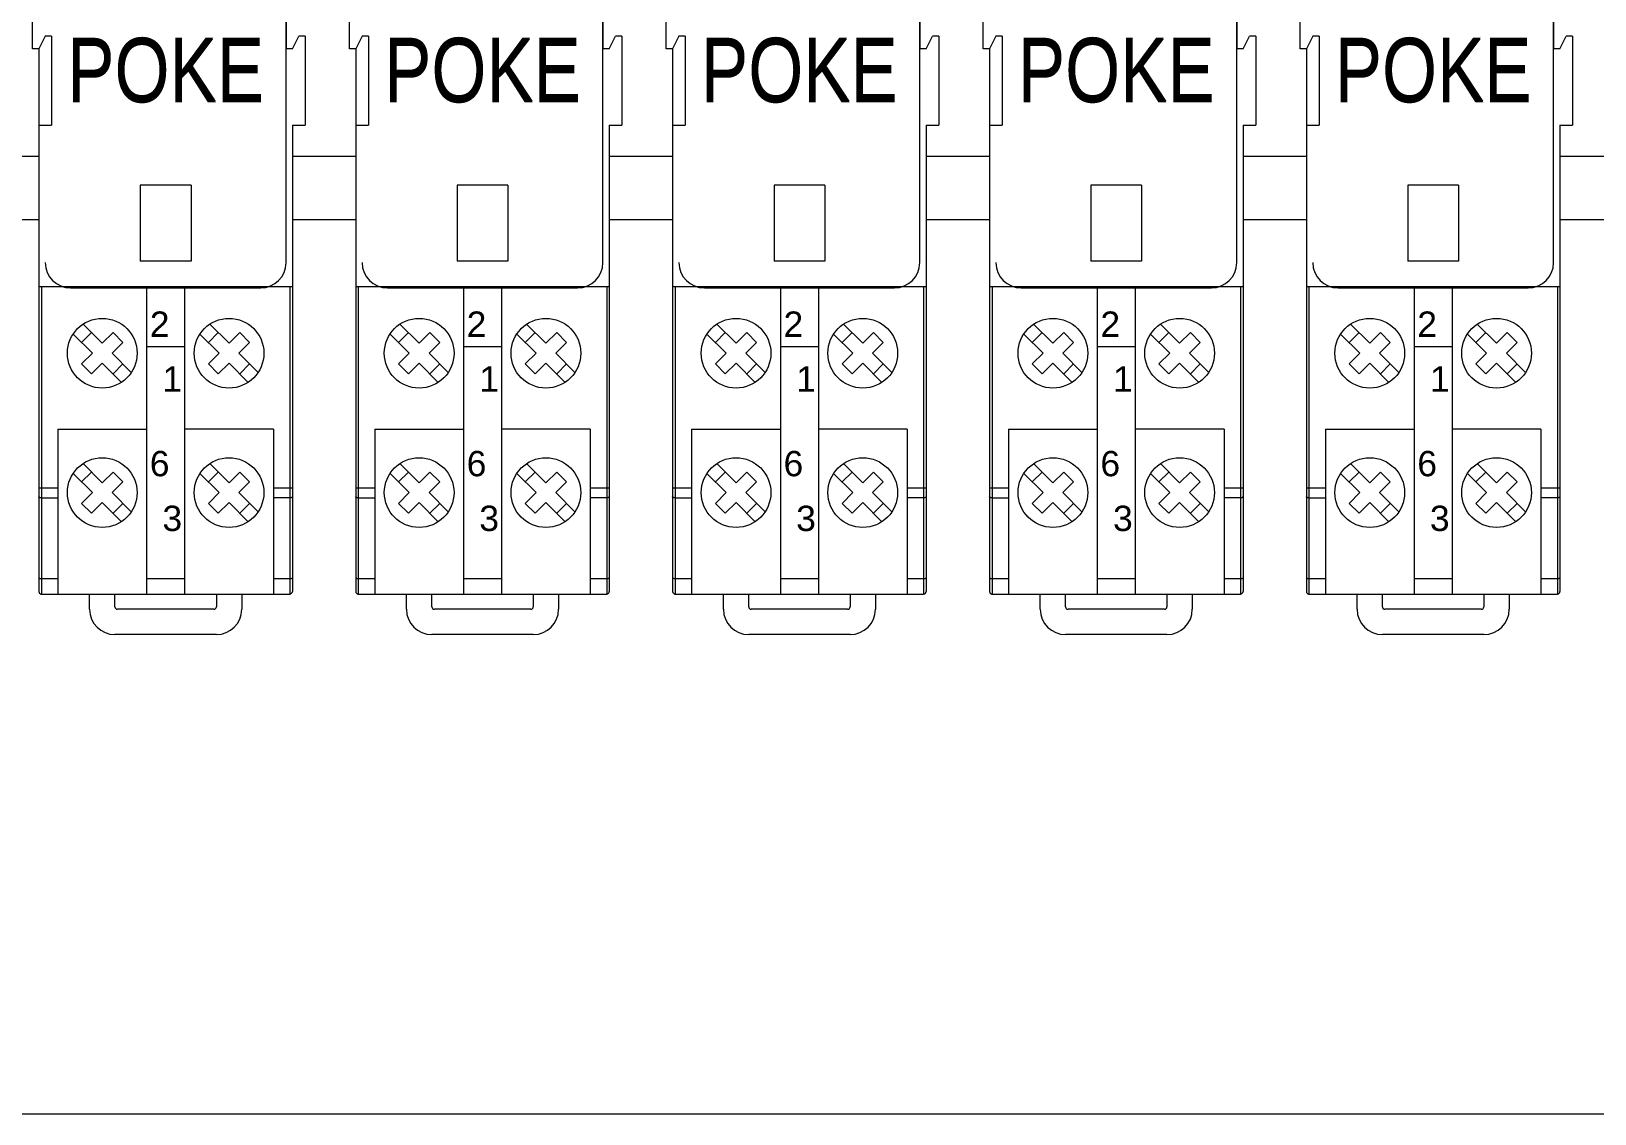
# Model space of a CAD drawing. Header units: millimetres. Extents: x 4137 to 6698, y 1400 to 3585.
# Drawn here: x 6107.6 to 6231, y 2940.8 to 3026.2 of the extents above; entities that cross this region are included whole.
import ezdxf

# ---------------------------------------------------------------- set-up
doc = ezdxf.new("R2010")
doc.units = ezdxf.units.MM
doc.layers.add('000-PI-Oprema', color=30, linetype='Continuous', lineweight=5)
doc.layers.add('000-SI-Oprema', color=30, linetype='Continuous', lineweight=0)
doc.layers.add('002-PI-Kabelska kanalica', color=150, linetype='Continuous')
doc.styles.add('NUOVO', font='txt.shx', dxfattribs={"width": 0.8, "height": 0.8})
doc.styles.get("Standard").update_dxf_attribs({"font": 'arial.ttf'})

msp = doc.modelspace()

# ---------------------------------------------------------------- linework, layer by layer
at = {"layer": '000-SI-Oprema', "color": 0, "linetype": 'ByBlock', "lineweight": 0}
for p, q in [((6127.75, 3007.92), (6127.75, 3049.52)), ((6127.75, 3007.92), (6127.75, 3049.52)), ((6152.75, 3007.92), (6152.75, 3049.52)), ((6152.75, 3007.92), (6152.75, 3049.52)), ((6177.75, 3007.92), (6177.75, 3049.52)), ((6177.75, 3007.92), (6177.75, 3049.52)), ((6202.75, 3007.92), (6202.75, 3049.52)), ((6202.75, 3007.92), (6202.75, 3049.52)), ((6227.75, 3007.92), (6227.75, 3049.52)), ((6227.75, 3007.92), (6227.75, 3049.52)), ((6107.75, 3024.77), (6107.75, 3032.77)), ((6127.75, 3032.77), (6127.75, 3024.77)), ((6132.75, 3024.77), (6132.75, 3032.77)), ((6152.75, 3032.77), (6152.75, 3024.77)), ((6157.75, 3024.77), (6157.75, 3032.77)), ((6177.75, 3032.77), (6177.75, 3024.77)), ((6182.75, 3024.77), (6182.75, 3032.77)), ((6202.75, 3032.77), (6202.75, 3024.77)), ((6207.75, 3024.77), (6207.75, 3032.77)), ((6227.75, 3032.77), (6227.75, 3024.77)), ((6108.25, 3024.77), (6107.75, 3024.77)), ((6108.75, 3025.77), (6108.25, 3024.77)), ((6108.25, 3024.77), (6108.25, 2981.97)), ((6109.25, 3025.77), (6108.75, 3025.77)), ((6109.25, 3025.77), (6109.25, 3018.77)), ((6128.25, 3024.77), (6127.75, 3024.77)), ((6128.25, 3024.77), (6128.75, 3025.77)), ((6129.25, 3025.77), (6128.75, 3025.77)), ((6129.25, 3025.77), (6129.25, 3018.77)), ((6133.25, 3024.77), (6132.75, 3024.77)), ((6133.75, 3025.77), (6133.25, 3024.77)), ((6133.25, 3024.77), (6133.25, 2981.97)), ((6134.25, 3025.77), (6133.75, 3025.77)), ((6134.25, 3025.77), (6134.25, 3018.77)), ((6153.25, 3024.77), (6152.75, 3024.77)), ((6153.25, 3024.77), (6153.75, 3025.77)), ((6154.25, 3025.77), (6153.75, 3025.77)), ((6154.25, 3025.77), (6154.25, 3018.77)), ((6158.25, 3024.77), (6157.75, 3024.77)), ((6158.75, 3025.77), (6158.25, 3024.77)), ((6158.25, 3024.77), (6158.25, 2981.97)), ((6159.25, 3025.77), (6158.75, 3025.77)), ((6159.25, 3025.77), (6159.25, 3018.77)), ((6178.25, 3024.77), (6177.75, 3024.77)), ((6178.25, 3024.77), (6178.75, 3025.77)), ((6179.25, 3025.77), (6178.75, 3025.77)), ((6179.25, 3025.77), (6179.25, 3018.77)), ((6183.25, 3024.77), (6182.75, 3024.77)), ((6183.75, 3025.77), (6183.25, 3024.77)), ((6183.25, 3024.77), (6183.25, 2981.97)), ((6184.25, 3025.77), (6183.75, 3025.77)), ((6184.25, 3025.77), (6184.25, 3018.77)), ((6203.25, 3024.77), (6202.75, 3024.77)), ((6203.25, 3024.77), (6203.75, 3025.77)), ((6204.25, 3025.77), (6203.75, 3025.77)), ((6204.25, 3025.77), (6204.25, 3018.77)), ((6208.25, 3024.77), (6207.75, 3024.77)), ((6208.75, 3025.77), (6208.25, 3024.77)), ((6208.25, 3024.77), (6208.25, 2981.97)), ((6209.25, 3025.77), (6208.75, 3025.77)), ((6209.25, 3025.77), (6209.25, 3018.77)), ((6228.25, 3024.77), (6227.75, 3024.77)), ((6228.25, 3024.77), (6228.75, 3025.77)), ((6229.25, 3025.77), (6228.75, 3025.77)), ((6229.25, 3025.77), (6229.25, 3018.77)), ((6108.25, 3018.77), (6109.25, 3018.77)), ((6128.25, 3018.77), (6128.25, 2981.97)), ((6128.25, 3018.77), (6129.25, 3018.77)), ((6133.25, 3018.77), (6134.25, 3018.77)), ((6153.25, 3018.77), (6153.25, 2981.97)), ((6153.25, 3018.77), (6154.25, 3018.77)), ((6158.25, 3018.77), (6159.25, 3018.77)), ((6178.25, 3018.77), (6178.25, 2981.97)), ((6178.25, 3018.77), (6179.25, 3018.77)), ((6183.25, 3018.77), (6184.25, 3018.77)), ((6203.25, 3018.77), (6203.25, 2981.97)), ((6203.25, 3018.77), (6204.25, 3018.77)), ((6208.25, 3018.77), (6209.25, 3018.77)), ((6228.25, 3018.77), (6228.25, 2981.97)), ((6228.25, 3018.77), (6229.25, 3018.77)), ((6120.25, 3014.02), (6116.25, 3014.02)), ((6116.25, 3014.02), (6116.25, 3008.02)), ((6120.25, 3014.02), (6120.25, 3008.02)), ((6145.25, 3014.02), (6141.25, 3014.02)), ((6141.25, 3014.02), (6141.25, 3008.02)), ((6145.25, 3014.02), (6145.25, 3008.02)), ((6170.25, 3014.02), (6166.25, 3014.02)), ((6166.25, 3014.02), (6166.25, 3008.02)), ((6170.25, 3014.02), (6170.25, 3008.02)), ((6195.25, 3014.02), (6191.25, 3014.02)), ((6191.25, 3014.02), (6191.25, 3008.02)), ((6195.25, 3014.02), (6195.25, 3008.02)), ((6220.25, 3014.02), (6216.25, 3014.02)), ((6216.25, 3014.02), (6216.25, 3008.02)), ((6220.25, 3014.02), (6220.25, 3008.02)), ((6120.25, 3008.02), (6116.25, 3008.02)), ((6145.25, 3008.02), (6141.25, 3008.02)), ((6170.25, 3008.02), (6166.25, 3008.02)), ((6195.25, 3008.02), (6191.25, 3008.02)), ((6220.25, 3008.02), (6216.25, 3008.02)), ((6108.25, 3006.02), (6128.25, 3006.02)), ((6108.45, 3006.02), (6108.45, 2981.77)), ((6110.75, 3005.92), (6125.75, 3005.92)), ((6110.75, 3005.92), (6125.75, 3005.92)), ((6116.75, 3006.02), (6116.75, 2981.77)), ((6119.75, 3006.02), (6119.75, 2981.77)), ((6128.05, 3006.02), (6128.05, 2981.77)), ((6133.25, 3006.02), (6153.25, 3006.02)), ((6133.45, 3006.02), (6133.45, 2981.77)), ((6135.75, 3005.92), (6150.75, 3005.92)), ((6135.75, 3005.92), (6150.75, 3005.92)), ((6141.75, 3006.02), (6141.75, 2981.77)), ((6144.75, 3006.02), (6144.75, 2981.77)), ((6153.05, 3006.02), (6153.05, 2981.77)), ((6158.25, 3006.02), (6178.25, 3006.02)), ((6158.45, 3006.02), (6158.45, 2981.77)), ((6160.75, 3005.92), (6175.75, 3005.92)), ((6160.75, 3005.92), (6175.75, 3005.92)), ((6166.75, 3006.02), (6166.75, 2981.77)), ((6169.75, 3006.02), (6169.75, 2981.77)), ((6178.05, 3006.02), (6178.05, 2981.77)), ((6183.25, 3006.02), (6203.25, 3006.02)), ((6183.45, 3006.02), (6183.45, 2981.77)), ((6185.75, 3005.92), (6200.75, 3005.92)), ((6185.75, 3005.92), (6200.75, 3005.92)), ((6191.75, 3006.02), (6191.75, 2981.77)), ((6194.75, 3006.02), (6194.75, 2981.77)), ((6203.05, 3006.02), (6203.05, 2981.77)), ((6208.25, 3006.02), (6228.25, 3006.02)), ((6208.45, 3006.02), (6208.45, 2981.77)), ((6210.75, 3005.92), (6225.75, 3005.92)), ((6210.75, 3005.92), (6225.75, 3005.92)), ((6216.75, 3006.02), (6216.75, 2981.77)), ((6219.75, 3006.02), (6219.75, 2981.77)), ((6228.05, 3006.02), (6228.05, 2981.77)), ((6111.62, 3001.62), (6112.4, 3002.39)), ((6111.73, 3003.06), (6113.25, 3001.55)), ((6113.25, 3001.55), (6114.1, 3002.39)), ((6114.1, 3002.39), (6114.87, 3001.62)), ((6121.62, 3001.62), (6122.4, 3002.39)), ((6121.73, 3003.06), (6123.25, 3001.55)), ((6123.25, 3001.55), (6124.1, 3002.39)), ((6124.1, 3002.39), (6124.87, 3001.62)), ((6136.62, 3001.62), (6137.4, 3002.39)), ((6136.73, 3003.06), (6138.25, 3001.55)), ((6138.25, 3001.55), (6139.1, 3002.39)), ((6139.1, 3002.39), (6139.87, 3001.62)), ((6146.62, 3001.62), (6147.4, 3002.39)), ((6146.73, 3003.06), (6148.25, 3001.55)), ((6148.25, 3001.55), (6149.1, 3002.39)), ((6149.1, 3002.39), (6149.87, 3001.62)), ((6161.62, 3001.62), (6162.4, 3002.39)), ((6161.73, 3003.06), (6163.25, 3001.55)), ((6163.25, 3001.55), (6164.1, 3002.39)), ((6164.1, 3002.39), (6164.87, 3001.62)), ((6171.62, 3001.62), (6172.4, 3002.39)), ((6171.73, 3003.06), (6173.25, 3001.55)), ((6173.25, 3001.55), (6174.1, 3002.39)), ((6174.1, 3002.39), (6174.87, 3001.62)), ((6186.62, 3001.62), (6187.4, 3002.39)), ((6186.73, 3003.06), (6188.25, 3001.55)), ((6188.25, 3001.55), (6189.1, 3002.39)), ((6189.1, 3002.39), (6189.87, 3001.62)), ((6196.62, 3001.62), (6197.4, 3002.39)), ((6196.73, 3003.06), (6198.25, 3001.55)), ((6198.25, 3001.55), (6199.1, 3002.39)), ((6199.1, 3002.39), (6199.87, 3001.62)), ((6211.62, 3001.62), (6212.4, 3002.39)), ((6211.73, 3003.06), (6213.25, 3001.55)), ((6213.25, 3001.55), (6214.1, 3002.39)), ((6214.1, 3002.39), (6214.87, 3001.62)), ((6221.62, 3001.62), (6222.4, 3002.39)), ((6221.73, 3003.06), (6223.25, 3001.55)), ((6223.25, 3001.55), (6224.1, 3002.39)), ((6224.1, 3002.39), (6224.87, 3001.62)), ((6110.95, 3002.28), (6112.47, 3000.77)), ((6114.03, 3000.77), (6114.87, 3001.62)), ((6119.75, 3001.28), (6116.75, 3001.28)), ((6120.95, 3002.28), (6122.47, 3000.77)), ((6124.03, 3000.77), (6124.87, 3001.62)), ((6135.95, 3002.28), (6137.47, 3000.77)), ((6139.03, 3000.77), (6139.87, 3001.62)), ((6144.75, 3001.28), (6141.75, 3001.28)), ((6145.95, 3002.28), (6147.47, 3000.77)), ((6149.03, 3000.77), (6149.87, 3001.62)), ((6160.95, 3002.28), (6162.47, 3000.77)), ((6164.03, 3000.77), (6164.87, 3001.62)), ((6169.75, 3001.28), (6166.75, 3001.28)), ((6170.95, 3002.28), (6172.47, 3000.77)), ((6174.03, 3000.77), (6174.87, 3001.62)), ((6185.95, 3002.28), (6187.47, 3000.77)), ((6189.03, 3000.77), (6189.87, 3001.62)), ((6194.75, 3001.28), (6191.75, 3001.28)), ((6195.95, 3002.28), (6197.47, 3000.77)), ((6199.03, 3000.77), (6199.87, 3001.62)), ((6210.95, 3002.28), (6212.47, 3000.77)), ((6214.03, 3000.77), (6214.87, 3001.62)), ((6219.75, 3001.28), (6216.75, 3001.28)), ((6220.95, 3002.28), (6222.47, 3000.77)), ((6224.03, 3000.77), (6224.87, 3001.62)), ((6111.62, 2999.92), (6112.47, 3000.77)), ((6111.62, 2999.92), (6112.4, 2999.14)), ((6112.4, 2999.14), (6113.25, 2999.99)), ((6113.25, 2999.99), (6114.76, 2998.47)), ((6114.03, 3000.77), (6115.54, 2999.25)), ((6114.1, 2999.14), (6114.87, 2999.92)), ((6121.62, 2999.92), (6122.47, 3000.77)), ((6121.62, 2999.92), (6122.4, 2999.14)), ((6122.4, 2999.14), (6123.25, 2999.99)), ((6123.25, 2999.99), (6124.76, 2998.47)), ((6124.03, 3000.77), (6125.54, 2999.25)), ((6124.1, 2999.14), (6124.87, 2999.92)), ((6136.62, 2999.92), (6137.47, 3000.77)), ((6136.62, 2999.92), (6137.4, 2999.14)), ((6137.4, 2999.14), (6138.25, 2999.99)), ((6138.25, 2999.99), (6139.76, 2998.47)), ((6139.03, 3000.77), (6140.54, 2999.25)), ((6139.1, 2999.14), (6139.87, 2999.92)), ((6146.62, 2999.92), (6147.47, 3000.77)), ((6146.62, 2999.92), (6147.4, 2999.14)), ((6147.4, 2999.14), (6148.25, 2999.99)), ((6148.25, 2999.99), (6149.76, 2998.47)), ((6149.03, 3000.77), (6150.54, 2999.25)), ((6149.1, 2999.14), (6149.87, 2999.92)), ((6161.62, 2999.92), (6162.47, 3000.77)), ((6161.62, 2999.92), (6162.4, 2999.14)), ((6162.4, 2999.14), (6163.25, 2999.99)), ((6163.25, 2999.99), (6164.76, 2998.47)), ((6164.03, 3000.77), (6165.54, 2999.25)), ((6164.1, 2999.14), (6164.87, 2999.92)), ((6171.62, 2999.92), (6172.47, 3000.77)), ((6171.62, 2999.92), (6172.4, 2999.14)), ((6172.4, 2999.14), (6173.25, 2999.99)), ((6173.25, 2999.99), (6174.76, 2998.47)), ((6174.03, 3000.77), (6175.54, 2999.25)), ((6174.1, 2999.14), (6174.87, 2999.92)), ((6186.62, 2999.92), (6187.47, 3000.77)), ((6186.62, 2999.92), (6187.4, 2999.14)), ((6187.4, 2999.14), (6188.25, 2999.99)), ((6188.25, 2999.99), (6189.76, 2998.47)), ((6189.03, 3000.77), (6190.54, 2999.25)), ((6189.1, 2999.14), (6189.87, 2999.92)), ((6196.62, 2999.92), (6197.47, 3000.77)), ((6196.62, 2999.92), (6197.4, 2999.14)), ((6197.4, 2999.14), (6198.25, 2999.99)), ((6198.25, 2999.99), (6199.76, 2998.47)), ((6199.03, 3000.77), (6200.54, 2999.25)), ((6199.1, 2999.14), (6199.87, 2999.92)), ((6211.62, 2999.92), (6212.47, 3000.77)), ((6211.62, 2999.92), (6212.4, 2999.14)), ((6212.4, 2999.14), (6213.25, 2999.99)), ((6213.25, 2999.99), (6214.76, 2998.47)), ((6214.03, 3000.77), (6215.54, 2999.25)), ((6214.1, 2999.14), (6214.87, 2999.92)), ((6221.62, 2999.92), (6222.47, 3000.77)), ((6221.62, 2999.92), (6222.4, 2999.14)), ((6222.4, 2999.14), (6223.25, 2999.99)), ((6223.25, 2999.99), (6224.76, 2998.47)), ((6224.03, 3000.77), (6225.54, 2999.25)), ((6224.1, 2999.14), (6224.87, 2999.92)), ((6109.75, 2994.77), (6109.75, 2981.77)), ((6109.75, 2994.77), (6116.75, 2994.77)), ((6126.75, 2994.77), (6119.75, 2994.77)), ((6126.75, 2994.77), (6126.75, 2981.77)), ((6134.75, 2994.77), (6134.75, 2981.77)), ((6134.75, 2994.77), (6141.75, 2994.77)), ((6151.75, 2994.77), (6144.75, 2994.77)), ((6151.75, 2994.77), (6151.75, 2981.77)), ((6159.75, 2994.77), (6159.75, 2981.77)), ((6159.75, 2994.77), (6166.75, 2994.77)), ((6176.75, 2994.77), (6169.75, 2994.77)), ((6176.75, 2994.77), (6176.75, 2981.77)), ((6184.75, 2994.77), (6184.75, 2981.77)), ((6184.75, 2994.77), (6191.75, 2994.77)), ((6201.75, 2994.77), (6194.75, 2994.77)), ((6201.75, 2994.77), (6201.75, 2981.77)), ((6209.75, 2994.77), (6209.75, 2981.77)), ((6209.75, 2994.77), (6216.75, 2994.77)), ((6226.75, 2994.77), (6219.75, 2994.77)), ((6226.75, 2994.77), (6226.75, 2981.77)), ((6110.95, 2991.28), (6112.47, 2989.77)), ((6111.62, 2990.62), (6112.4, 2991.39)), ((6111.73, 2992.06), (6113.25, 2990.55)), ((6113.25, 2990.55), (6114.1, 2991.39)), ((6114.1, 2991.39), (6114.87, 2990.62)), ((6120.95, 2991.28), (6122.47, 2989.77)), ((6121.62, 2990.62), (6122.4, 2991.39)), ((6121.73, 2992.06), (6123.25, 2990.55)), ((6123.25, 2990.55), (6124.1, 2991.39)), ((6124.1, 2991.39), (6124.87, 2990.62)), ((6135.95, 2991.28), (6137.47, 2989.77)), ((6136.62, 2990.62), (6137.4, 2991.39)), ((6136.73, 2992.06), (6138.25, 2990.55)), ((6138.25, 2990.55), (6139.1, 2991.39)), ((6139.1, 2991.39), (6139.87, 2990.62)), ((6145.95, 2991.28), (6147.47, 2989.77)), ((6146.62, 2990.62), (6147.4, 2991.39)), ((6146.73, 2992.06), (6148.25, 2990.55)), ((6148.25, 2990.55), (6149.1, 2991.39)), ((6149.1, 2991.39), (6149.87, 2990.62)), ((6160.95, 2991.28), (6162.47, 2989.77)), ((6161.62, 2990.62), (6162.4, 2991.39)), ((6161.73, 2992.06), (6163.25, 2990.55)), ((6163.25, 2990.55), (6164.1, 2991.39)), ((6164.1, 2991.39), (6164.87, 2990.62)), ((6170.95, 2991.28), (6172.47, 2989.77)), ((6171.62, 2990.62), (6172.4, 2991.39)), ((6171.73, 2992.06), (6173.25, 2990.55)), ((6173.25, 2990.55), (6174.1, 2991.39)), ((6174.1, 2991.39), (6174.87, 2990.62)), ((6185.95, 2991.28), (6187.47, 2989.77)), ((6186.62, 2990.62), (6187.4, 2991.39)), ((6186.73, 2992.06), (6188.25, 2990.55)), ((6188.25, 2990.55), (6189.1, 2991.39)), ((6189.1, 2991.39), (6189.87, 2990.62)), ((6195.95, 2991.28), (6197.47, 2989.77)), ((6196.62, 2990.62), (6197.4, 2991.39)), ((6196.73, 2992.06), (6198.25, 2990.55)), ((6198.25, 2990.55), (6199.1, 2991.39)), ((6199.1, 2991.39), (6199.87, 2990.62)), ((6210.95, 2991.28), (6212.47, 2989.77)), ((6211.62, 2990.62), (6212.4, 2991.39)), ((6211.73, 2992.06), (6213.25, 2990.55)), ((6213.25, 2990.55), (6214.1, 2991.39)), ((6214.1, 2991.39), (6214.87, 2990.62)), ((6220.95, 2991.28), (6222.47, 2989.77)), ((6221.62, 2990.62), (6222.4, 2991.39)), ((6221.73, 2992.06), (6223.25, 2990.55)), ((6223.25, 2990.55), (6224.1, 2991.39)), ((6224.1, 2991.39), (6224.87, 2990.62)), ((6108.25, 2990.14), (6109.75, 2990.14)), ((6114.03, 2989.77), (6114.87, 2990.62)), ((6124.03, 2989.77), (6124.87, 2990.62)), ((6126.75, 2990.14), (6128.25, 2990.14)), ((6133.25, 2990.14), (6134.75, 2990.14)), ((6139.03, 2989.77), (6139.87, 2990.62)), ((6149.03, 2989.77), (6149.87, 2990.62)), ((6151.75, 2990.14), (6153.25, 2990.14)), ((6158.25, 2990.14), (6159.75, 2990.14)), ((6164.03, 2989.77), (6164.87, 2990.62)), ((6174.03, 2989.77), (6174.87, 2990.62)), ((6176.75, 2990.14), (6178.25, 2990.14)), ((6183.25, 2990.14), (6184.75, 2990.14)), ((6189.03, 2989.77), (6189.87, 2990.62)), ((6199.03, 2989.77), (6199.87, 2990.62)), ((6201.75, 2990.14), (6203.25, 2990.14)), ((6208.25, 2990.14), (6209.75, 2990.14)), ((6214.03, 2989.77), (6214.87, 2990.62)), ((6224.03, 2989.77), (6224.87, 2990.62)), ((6226.75, 2990.14), (6228.25, 2990.14)), ((6108.45, 2989.36), (6109.75, 2989.36)), ((6111.62, 2988.92), (6112.47, 2989.77)), ((6111.62, 2988.92), (6112.4, 2988.14)), ((6112.4, 2988.14), (6113.25, 2988.99)), ((6113.25, 2988.99), (6114.76, 2987.47)), ((6114.03, 2989.77), (6115.54, 2988.25)), ((6114.1, 2988.14), (6114.87, 2988.92)), ((6121.62, 2988.92), (6122.47, 2989.77)), ((6121.62, 2988.92), (6122.4, 2988.14)), ((6122.4, 2988.14), (6123.25, 2988.99)), ((6123.25, 2988.99), (6124.76, 2987.47)), ((6124.03, 2989.77), (6125.54, 2988.25)), ((6124.1, 2988.14), (6124.87, 2988.92)), ((6128.05, 2989.36), (6126.75, 2989.36)), ((6133.45, 2989.36), (6134.75, 2989.36)), ((6136.62, 2988.92), (6137.47, 2989.77)), ((6136.62, 2988.92), (6137.4, 2988.14)), ((6137.4, 2988.14), (6138.25, 2988.99)), ((6138.25, 2988.99), (6139.76, 2987.47)), ((6139.03, 2989.77), (6140.54, 2988.25)), ((6139.1, 2988.14), (6139.87, 2988.92)), ((6146.62, 2988.92), (6147.47, 2989.77)), ((6146.62, 2988.92), (6147.4, 2988.14)), ((6147.4, 2988.14), (6148.25, 2988.99)), ((6148.25, 2988.99), (6149.76, 2987.47)), ((6149.03, 2989.77), (6150.54, 2988.25)), ((6149.1, 2988.14), (6149.87, 2988.92)), ((6153.05, 2989.36), (6151.75, 2989.36)), ((6158.45, 2989.36), (6159.75, 2989.36)), ((6161.62, 2988.92), (6162.47, 2989.77)), ((6161.62, 2988.92), (6162.4, 2988.14)), ((6162.4, 2988.14), (6163.25, 2988.99)), ((6163.25, 2988.99), (6164.76, 2987.47)), ((6164.03, 2989.77), (6165.54, 2988.25)), ((6164.1, 2988.14), (6164.87, 2988.92)), ((6171.62, 2988.92), (6172.47, 2989.77)), ((6171.62, 2988.92), (6172.4, 2988.14)), ((6172.4, 2988.14), (6173.25, 2988.99)), ((6173.25, 2988.99), (6174.76, 2987.47)), ((6174.03, 2989.77), (6175.54, 2988.25)), ((6174.1, 2988.14), (6174.87, 2988.92)), ((6178.05, 2989.36), (6176.75, 2989.36)), ((6183.45, 2989.36), (6184.75, 2989.36)), ((6186.62, 2988.92), (6187.47, 2989.77)), ((6186.62, 2988.92), (6187.4, 2988.14)), ((6187.4, 2988.14), (6188.25, 2988.99)), ((6188.25, 2988.99), (6189.76, 2987.47)), ((6189.03, 2989.77), (6190.54, 2988.25)), ((6189.1, 2988.14), (6189.87, 2988.92)), ((6196.62, 2988.92), (6197.47, 2989.77)), ((6196.62, 2988.92), (6197.4, 2988.14)), ((6197.4, 2988.14), (6198.25, 2988.99)), ((6198.25, 2988.99), (6199.76, 2987.47)), ((6199.03, 2989.77), (6200.54, 2988.25)), ((6199.1, 2988.14), (6199.87, 2988.92)), ((6203.05, 2989.36), (6201.75, 2989.36)), ((6208.45, 2989.36), (6209.75, 2989.36)), ((6211.62, 2988.92), (6212.47, 2989.77)), ((6211.62, 2988.92), (6212.4, 2988.14)), ((6212.4, 2988.14), (6213.25, 2988.99)), ((6213.25, 2988.99), (6214.76, 2987.47)), ((6214.03, 2989.77), (6215.54, 2988.25)), ((6214.1, 2988.14), (6214.87, 2988.92)), ((6221.62, 2988.92), (6222.47, 2989.77)), ((6221.62, 2988.92), (6222.4, 2988.14)), ((6222.4, 2988.14), (6223.25, 2988.99)), ((6223.25, 2988.99), (6224.76, 2987.47)), ((6224.03, 2989.77), (6225.54, 2988.25)), ((6224.1, 2988.14), (6224.87, 2988.92)), ((6228.05, 2989.36), (6226.75, 2989.36)), ((6109.75, 2982.98), (6108.45, 2982.98)), ((6119.75, 2982.98), (6116.75, 2982.98)), ((6128.05, 2982.98), (6126.75, 2982.98)), ((6134.75, 2982.98), (6133.45, 2982.98)), ((6144.75, 2982.98), (6141.75, 2982.98)), ((6153.05, 2982.98), (6151.75, 2982.98)), ((6159.75, 2982.98), (6158.45, 2982.98)), ((6169.75, 2982.98), (6166.75, 2982.98)), ((6178.05, 2982.98), (6176.75, 2982.98)), ((6184.75, 2982.98), (6183.45, 2982.98)), ((6194.75, 2982.98), (6191.75, 2982.98)), ((6203.05, 2982.98), (6201.75, 2982.98)), ((6209.75, 2982.98), (6208.45, 2982.98)), ((6219.75, 2982.98), (6216.75, 2982.98)), ((6228.05, 2982.98), (6226.75, 2982.98)), ((6112.25, 2980.57), (6112.25, 2981.77)), ((6114.25, 2980.77), (6114.25, 2981.77)), ((6122.25, 2981.77), (6122.25, 2980.77)), ((6124.25, 2981.77), (6124.25, 2980.57)), ((6137.25, 2980.57), (6137.25, 2981.77)), ((6139.25, 2980.77), (6139.25, 2981.77)), ((6147.25, 2981.77), (6147.25, 2980.77)), ((6149.25, 2981.77), (6149.25, 2980.57)), ((6162.25, 2980.57), (6162.25, 2981.77)), ((6164.25, 2980.77), (6164.25, 2981.77)), ((6172.25, 2981.77), (6172.25, 2980.77)), ((6174.25, 2981.77), (6174.25, 2980.57)), ((6187.25, 2980.57), (6187.25, 2981.77)), ((6189.25, 2980.77), (6189.25, 2981.77)), ((6197.25, 2981.77), (6197.25, 2980.77)), ((6199.25, 2981.77), (6199.25, 2980.57)), ((6212.25, 2980.57), (6212.25, 2981.77)), ((6214.25, 2980.77), (6214.25, 2981.77)), ((6222.25, 2981.77), (6222.25, 2980.77)), ((6224.25, 2981.77), (6224.25, 2980.57)), ((6122.05, 2980.57), (6114.45, 2980.57)), ((6147.05, 2980.57), (6139.45, 2980.57)), ((6172.05, 2980.57), (6164.45, 2980.57)), ((6197.05, 2980.57), (6189.45, 2980.57)), ((6222.05, 2980.57), (6214.45, 2980.57)), ((6122.25, 2978.57), (6114.25, 2978.57)), ((6147.25, 2978.57), (6139.25, 2978.57)), ((6172.25, 2978.57), (6164.25, 2978.57)), ((6197.25, 2978.57), (6189.25, 2978.57)), ((6222.25, 2978.57), (6214.25, 2978.57))]:
    msp.add_line(p, q, dxfattribs=at)
for points in [[(6108.45, 2989.36), (6108.42, 2989.36), (6108.4, 2989.36), (6108.37, 2989.37), (6108.35, 2989.37), (6108.33, 2989.38), (6108.31, 2989.38), (6108.29, 2989.39), (6108.27, 2989.4), (6108.26, 2989.41), (6108.25, 2989.42), (6108.25, 2989.43), (6108.25, 2989.44)], [(6128.25, 2989.44), (6128.25, 2989.43), (6128.24, 2989.42), (6128.23, 2989.41), (6128.22, 2989.4), (6128.21, 2989.39), (6128.19, 2989.38), (6128.17, 2989.38), (6128.15, 2989.37), (6128.12, 2989.37), (6128.1, 2989.36), (6128.07, 2989.36), (6128.05, 2989.36)], [(6133.45, 2989.36), (6133.42, 2989.36), (6133.4, 2989.36), (6133.37, 2989.37), (6133.35, 2989.37), (6133.33, 2989.38), (6133.31, 2989.38), (6133.29, 2989.39), (6133.27, 2989.4), (6133.26, 2989.41), (6133.25, 2989.42), (6133.25, 2989.43), (6133.25, 2989.44)], [(6153.25, 2989.44), (6153.25, 2989.43), (6153.24, 2989.42), (6153.23, 2989.41), (6153.22, 2989.4), (6153.21, 2989.39), (6153.19, 2989.38), (6153.17, 2989.38), (6153.15, 2989.37), (6153.12, 2989.37), (6153.1, 2989.36), (6153.07, 2989.36), (6153.05, 2989.36)], [(6158.45, 2989.36), (6158.42, 2989.36), (6158.4, 2989.36), (6158.37, 2989.37), (6158.35, 2989.37), (6158.33, 2989.38), (6158.31, 2989.38), (6158.29, 2989.39), (6158.27, 2989.4), (6158.26, 2989.41), (6158.25, 2989.42), (6158.25, 2989.43), (6158.25, 2989.44)], [(6178.25, 2989.44), (6178.25, 2989.43), (6178.24, 2989.42), (6178.23, 2989.41), (6178.22, 2989.4), (6178.21, 2989.39), (6178.19, 2989.38), (6178.17, 2989.38), (6178.15, 2989.37), (6178.12, 2989.37), (6178.1, 2989.36), (6178.07, 2989.36), (6178.05, 2989.36)], [(6183.45, 2989.36), (6183.42, 2989.36), (6183.4, 2989.36), (6183.37, 2989.37), (6183.35, 2989.37), (6183.33, 2989.38), (6183.31, 2989.38), (6183.29, 2989.39), (6183.27, 2989.4), (6183.26, 2989.41), (6183.25, 2989.42), (6183.25, 2989.43), (6183.25, 2989.44)], [(6203.25, 2989.44), (6203.25, 2989.43), (6203.24, 2989.42), (6203.23, 2989.41), (6203.22, 2989.4), (6203.21, 2989.39), (6203.19, 2989.38), (6203.17, 2989.38), (6203.15, 2989.37), (6203.12, 2989.37), (6203.1, 2989.36), (6203.07, 2989.36), (6203.05, 2989.36)], [(6208.45, 2989.36), (6208.42, 2989.36), (6208.4, 2989.36), (6208.37, 2989.37), (6208.35, 2989.37), (6208.33, 2989.38), (6208.31, 2989.38), (6208.29, 2989.39), (6208.27, 2989.4), (6208.26, 2989.41), (6208.25, 2989.42), (6208.25, 2989.43), (6208.25, 2989.44)], [(6228.25, 2989.44), (6228.25, 2989.43), (6228.24, 2989.42), (6228.23, 2989.41), (6228.22, 2989.4), (6228.21, 2989.39), (6228.19, 2989.38), (6228.17, 2989.38), (6228.15, 2989.37), (6228.12, 2989.37), (6228.1, 2989.36), (6228.07, 2989.36), (6228.05, 2989.36)], [(6108.25, 2983.06), (6108.25, 2983.05), (6108.25, 2983.04), (6108.26, 2983.03), (6108.27, 2983.02), (6108.29, 2983.01), (6108.31, 2983.01), (6108.33, 2983), (6108.35, 2982.99), (6108.37, 2982.99), (6108.4, 2982.99), (6108.42, 2982.98), (6108.45, 2982.98)], [(6128.05, 2982.98), (6128.07, 2982.98), (6128.1, 2982.99), (6128.12, 2982.99), (6128.15, 2982.99), (6128.17, 2983), (6128.19, 2983.01), (6128.21, 2983.01), (6128.22, 2983.02), (6128.23, 2983.03), (6128.24, 2983.04), (6128.25, 2983.05), (6128.25, 2983.06)], [(6133.25, 2983.06), (6133.25, 2983.05), (6133.25, 2983.04), (6133.26, 2983.03), (6133.27, 2983.02), (6133.29, 2983.01), (6133.31, 2983.01), (6133.33, 2983), (6133.35, 2982.99), (6133.37, 2982.99), (6133.4, 2982.99), (6133.42, 2982.98), (6133.45, 2982.98)], [(6153.05, 2982.98), (6153.07, 2982.98), (6153.1, 2982.99), (6153.12, 2982.99), (6153.15, 2982.99), (6153.17, 2983), (6153.19, 2983.01), (6153.21, 2983.01), (6153.22, 2983.02), (6153.23, 2983.03), (6153.24, 2983.04), (6153.25, 2983.05), (6153.25, 2983.06)], [(6158.25, 2983.06), (6158.25, 2983.05), (6158.25, 2983.04), (6158.26, 2983.03), (6158.27, 2983.02), (6158.29, 2983.01), (6158.31, 2983.01), (6158.33, 2983), (6158.35, 2982.99), (6158.37, 2982.99), (6158.4, 2982.99), (6158.42, 2982.98), (6158.45, 2982.98)], [(6178.05, 2982.98), (6178.07, 2982.98), (6178.1, 2982.99), (6178.12, 2982.99), (6178.15, 2982.99), (6178.17, 2983), (6178.19, 2983.01), (6178.21, 2983.01), (6178.22, 2983.02), (6178.23, 2983.03), (6178.24, 2983.04), (6178.25, 2983.05), (6178.25, 2983.06)], [(6183.25, 2983.06), (6183.25, 2983.05), (6183.25, 2983.04), (6183.26, 2983.03), (6183.27, 2983.02), (6183.29, 2983.01), (6183.31, 2983.01), (6183.33, 2983), (6183.35, 2982.99), (6183.37, 2982.99), (6183.4, 2982.99), (6183.42, 2982.98), (6183.45, 2982.98)], [(6203.05, 2982.98), (6203.07, 2982.98), (6203.1, 2982.99), (6203.12, 2982.99), (6203.15, 2982.99), (6203.17, 2983), (6203.19, 2983.01), (6203.21, 2983.01), (6203.22, 2983.02), (6203.23, 2983.03), (6203.24, 2983.04), (6203.25, 2983.05), (6203.25, 2983.06)], [(6208.25, 2983.06), (6208.25, 2983.05), (6208.25, 2983.04), (6208.26, 2983.03), (6208.27, 2983.02), (6208.29, 2983.01), (6208.31, 2983.01), (6208.33, 2983), (6208.35, 2982.99), (6208.37, 2982.99), (6208.4, 2982.99), (6208.42, 2982.98), (6208.45, 2982.98)], [(6228.05, 2982.98), (6228.07, 2982.98), (6228.1, 2982.99), (6228.12, 2982.99), (6228.15, 2982.99), (6228.17, 2983), (6228.19, 2983.01), (6228.21, 2983.01), (6228.22, 2983.02), (6228.23, 2983.03), (6228.24, 2983.04), (6228.25, 2983.05), (6228.25, 2983.06)]]:
    msp.add_lwpolyline(points, dxfattribs=at)
at = {"layer": '000-SI-Oprema', "color": 0, "linetype": 'ByBlock', "lineweight": 0, "ltscale": 0.25}
for points in [[(6108.41, 2981.77), (6128.05, 2981.77)], [(6133.41, 2981.77), (6153.05, 2981.77)], [(6158.41, 2981.77), (6178.05, 2981.77)], [(6183.41, 2981.77), (6203.05, 2981.77)], [(6208.41, 2981.77), (6228.05, 2981.77)]]:
    msp.add_lwpolyline(points, dxfattribs=at)
at = {"layer": '000-SI-Oprema', "color": 0, "linetype": 'ByBlock', "lineweight": 0}
for centre in [(6113.25, 3000.77), (6123.25, 3000.77), (6138.25, 3000.77), (6148.25, 3000.77), (6163.25, 3000.77), (6173.25, 3000.77), (6188.25, 3000.77), (6198.25, 3000.77), (6213.25, 3000.77), (6223.25, 3000.77), (6113.25, 2989.77), (6123.25, 2989.77), (6138.25, 2989.77), (6148.25, 2989.77), (6163.25, 2989.77), (6173.25, 2989.77), (6188.25, 2989.77), (6198.25, 2989.77), (6213.25, 2989.77), (6223.25, 2989.77)]:
    msp.add_circle(centre, 2.75, dxfattribs=at)
for centre, radius, start, end in [((6110.75, 3007.92), 2, 180, 270), ((6110.75, 3007.92), 2, 180, 270), ((6125.75, 3007.92), 2, 270, 0), ((6125.75, 3007.92), 2, 270, 0), ((6135.75, 3007.92), 2, 180, 270), ((6135.75, 3007.92), 2, 180, 270), ((6150.75, 3007.92), 2, 270, 0), ((6150.75, 3007.92), 2, 270, 0), ((6160.75, 3007.92), 2, 180, 270), ((6160.75, 3007.92), 2, 180, 270), ((6175.75, 3007.92), 2, 270, 0), ((6175.75, 3007.92), 2, 270, 0), ((6185.75, 3007.92), 2, 180, 270), ((6185.75, 3007.92), 2, 180, 270), ((6200.75, 3007.92), 2, 270, 0), ((6200.75, 3007.92), 2, 270, 0), ((6210.75, 3007.92), 2, 180, 270), ((6210.75, 3007.92), 2, 180, 270), ((6225.75, 3007.92), 2, 270, 0), ((6225.75, 3007.92), 2, 270, 0), ((6108.45, 2981.97), 0.2, 180, 270), ((6128.05, 2981.97), 0.2, 270, 0), ((6133.45, 2981.97), 0.2, 180, 270), ((6153.05, 2981.97), 0.2, 270, 0), ((6158.45, 2981.97), 0.2, 180, 270), ((6178.05, 2981.97), 0.2, 270, 0), ((6183.45, 2981.97), 0.2, 180, 270), ((6203.05, 2981.97), 0.2, 270, 0), ((6208.45, 2981.97), 0.2, 180, 270), ((6228.05, 2981.97), 0.2, 270, 0), ((6114.25, 2980.57), 2, 180, 270), ((6114.45, 2980.77), 0.2, 180, 270), ((6122.05, 2980.77), 0.2, 270, 0), ((6122.25, 2980.57), 2, 270, 0), ((6139.25, 2980.57), 2, 180, 270), ((6139.45, 2980.77), 0.2, 180, 270), ((6147.05, 2980.77), 0.2, 270, 0), ((6147.25, 2980.57), 2, 270, 0), ((6164.25, 2980.57), 2, 180, 270), ((6164.45, 2980.77), 0.2, 180, 270), ((6172.05, 2980.77), 0.2, 270, 0), ((6172.25, 2980.57), 2, 270, 0), ((6189.25, 2980.57), 2, 180, 270), ((6189.45, 2980.77), 0.2, 180, 270), ((6197.05, 2980.77), 0.2, 270, 0), ((6197.25, 2980.57), 2, 270, 0), ((6214.25, 2980.57), 2, 180, 270), ((6214.45, 2980.77), 0.2, 180, 270), ((6222.05, 2980.77), 0.2, 270, 0), ((6222.25, 2980.57), 2, 270, 0)]:
    msp.add_arc(centre, radius, start, end, dxfattribs=at)
at = {"layer": '002-PI-Kabelska kanalica', "color": 0, "linetype": 'ByBlock', "lineweight": 0, "ltscale": 0.25}
for p, q in [((6103.25, 3016.32), (6108.25, 3016.32)), ((6128.25, 3016.32), (6133.25, 3016.32)), ((6153.25, 3016.32), (6158.25, 3016.32)), ((6178.25, 3016.32), (6183.25, 3016.32)), ((6203.25, 3016.32), (6208.25, 3016.32)), ((6228.25, 3016.32), (6233.25, 3016.32)), ((6103.25, 3011.32), (6108.25, 3011.32)), ((6128.25, 3011.32), (6133.25, 3011.32)), ((6153.25, 3011.32), (6158.25, 3011.32)), ((6178.25, 3011.32), (6183.25, 3011.32)), ((6203.25, 3011.32), (6208.25, 3011.32)), ((6228.25, 3011.32), (6233.25, 3011.32))]:
    msp.add_line(p, q, dxfattribs=at)
at = {"layer": '002-PI-Kabelska kanalica', "color": 0, "linetype": 'ByBlock', "lineweight": 0}
msp.add_line((5878.45, 2940.77), (6493.45, 2940.77), dxfattribs=at)

# ---------------------------------------------------------------- texts
at = {"layer": '000-PI-Oprema', "color": 0, "linetype": 'ByBlock', "lineweight": 0, "char_height": 5, "attachment_point": 5, "style": 'NUOVO'}
for insert in [(6118.25, 3023.12), (6143.25, 3023.12), (6168.25, 3023.12), (6193.25, 3023.12), (6218.25, 3023.12)]:
    msp.add_mtext_dynamic_manual_height_columns('{\\fArial|b0|i0|c238|p34;POK\\fArial|b0|i0|c0|p34;E}', width=17, gutter_width=4, heights=[0], dxfattribs=dict(at, insert=insert))
at = {"layer": '000-SI-Oprema', "color": 0, "linetype": 'ByBlock', "lineweight": 0, "char_height": 5, "attachment_point": 5, "style": 'NUOVO'}
for insert in [(6118.25, 3023.02), (6143.25, 3023.02), (6168.25, 3023.02), (6193.25, 3023.02), (6218.25, 3023.02)]:
    msp.add_mtext_dynamic_manual_height_columns('{\\fArial|b0|i0|c238|p34;POK\\fArial|b0|i0|c0|p34;E}', width=17, gutter_width=4, heights=[0], dxfattribs=dict(at, insert=insert))
at = {"layer": '000-SI-Oprema', "color": 0, "linetype": 'ByBlock', "lineweight": 0, "char_height": 1.9995, "width": 2.5471}
for s, insert, attachment_point in [('{\\fArial|b0|i0|c0|p34;2}', (6117, 3004.06), 1), ('{\\fArial|b0|i0|c0|p34;2}', (6142, 3004.06), 1), ('{\\fArial|b0|i0|c0|p34;2}', (6167, 3004.06), 1), ('{\\fArial|b0|i0|c0|p34;2}', (6192, 3004.06), 1), ('{\\fArial|b0|i0|c0|p34;2}', (6217, 3004.06), 1), ('{\\fArial|b0|i0|c0|p34;1}', (6119.55, 2999.74), 3), ('{\\fArial|b0|i0|c0|p34;1}', (6144.55, 2999.74), 3), ('{\\fArial|b0|i0|c0|p34;1}', (6169.55, 2999.74), 3), ('{\\fArial|b0|i0|c0|p34;1}', (6194.55, 2999.74), 3), ('{\\fArial|b0|i0|c0|p34;1}', (6219.55, 2999.74), 3), ('{\\fArial|b0|i0|c0|p34;6}', (6117, 2993.06), 1), ('{\\fArial|b0|i0|c0|p34;6}', (6142, 2993.06), 1), ('{\\fArial|b0|i0|c0|p34;6}', (6167, 2993.06), 1), ('{\\fArial|b0|i0|c0|p34;6}', (6192, 2993.06), 1), ('{\\fArial|b0|i0|c0|p34;6}', (6217, 2993.06), 1), ('{\\fArial|b0|i0|c0|p34;3}', (6119.55, 2988.74), 3), ('{\\fArial|b0|i0|c0|p34;3}', (6144.55, 2988.74), 3), ('{\\fArial|b0|i0|c0|p34;3}', (6169.55, 2988.74), 3), ('{\\fArial|b0|i0|c0|p34;3}', (6194.55, 2988.74), 3), ('{\\fArial|b0|i0|c0|p34;3}', (6219.55, 2988.74), 3)]:
    msp.add_mtext(s, dxfattribs=dict(at, insert=insert, attachment_point=attachment_point))

doc.saveas('drawing.dxf')
